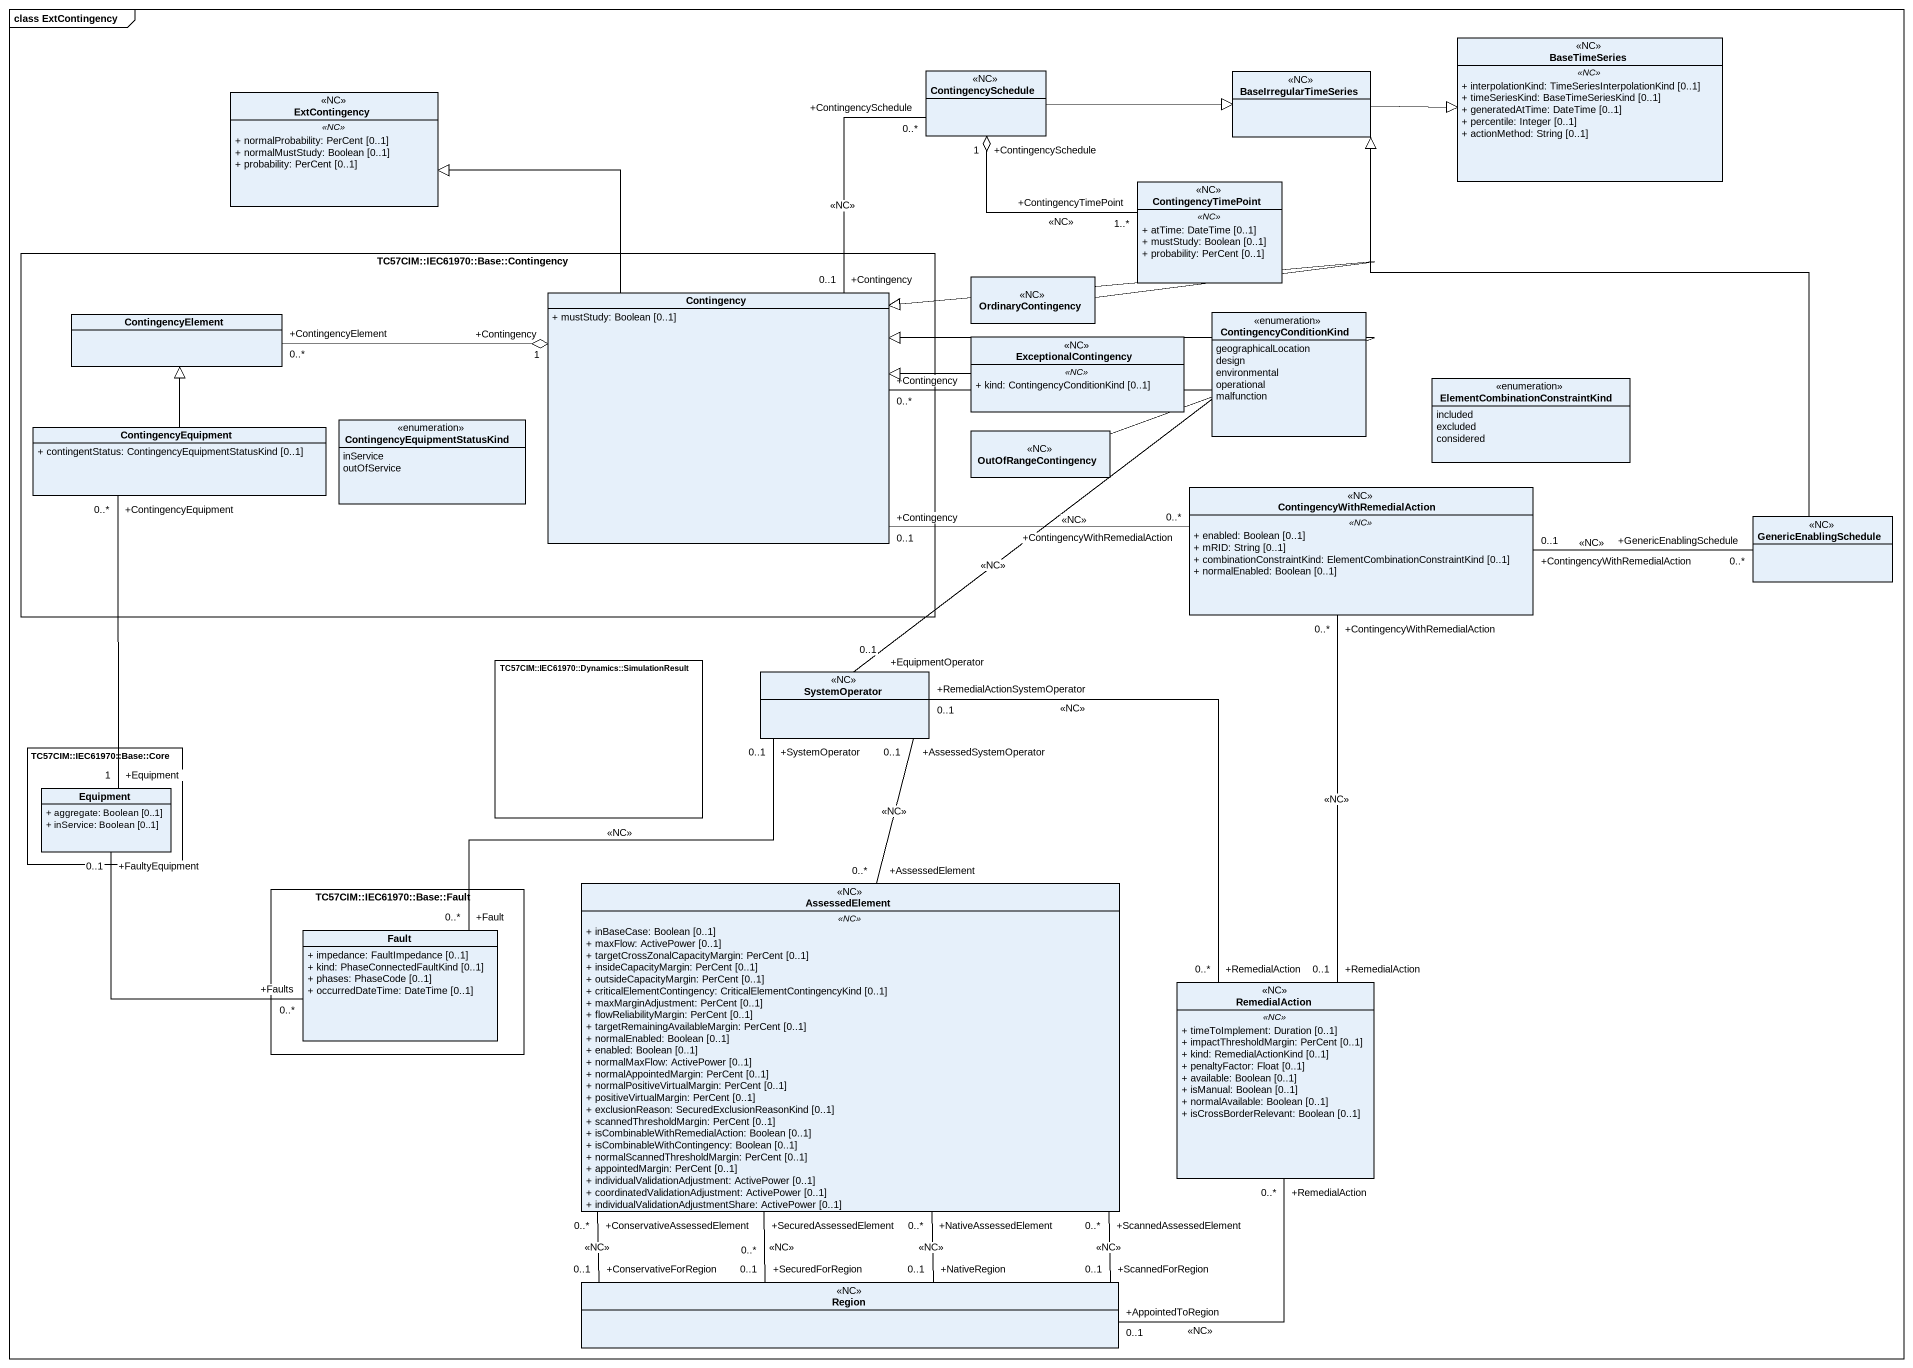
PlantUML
@startuml
mainframe class ExtContingency
allowmixing
hide circle
hide empty members
skinparam classAttributeIconSize 0
class BaseTimeSeries <<NC>> {
  .. <<NC>> ..
  + interpolationKind: TimeSeriesInterpolationKind [0..1]
  + timeSeriesKind: BaseTimeSeriesKind [0..1]
  + generatedAtTime: DateTime [0..1]
  + percentile: Integer [0..1]
  + actionMethod: String [0..1]
}
class ContingencySchedule <<NC>>
class BaseIrregularTimeSeries <<NC>>
class ExtContingency <<NC>> {
  .. <<NC>> ..
  + normalProbability: PerCent [0..1]
  + normalMustStudy: Boolean [0..1]
  + probability: PerCent [0..1]
}
class ContingencyTimePoint <<NC>> {
  .. <<NC>> ..
  + atTime: DateTime [0..1]
  + mustStudy: Boolean [0..1]
  + probability: PerCent [0..1]
}
rectangle "TC57CIM::IEC61970::Base::Contingency" as TC57CIM_IEC61970_Base {
  class Contingency {
    + mustStudy: Boolean [0..1]
  }
  class ContingencyElement
  enum "ContingencyEquipmentStatusKind" as ContingencyEquipmentStatusKi {
    inService
    outOfService
  }
  class ContingencyEquipment {
    + contingentStatus: ContingencyEquipmentStatusKind [0..1]
  }
}
class OrdinaryContingency <<NC>>
class ExceptionalContingency <<NC>> {
  .. <<NC>> ..
  + kind: ContingencyConditionKind [0..1]
}
enum ContingencyConditionKind {
  geographicalLocation
  design
  environmental
  operational
  malfunction
}
enum "ElementCombinationConstraintKind" as ElementCombinationConstraint {
  included
  excluded
  considered
}
class OutOfRangeContingency <<NC>>
class "ContingencyWithRemedialAction" as ContingencyWithRemedialActio <<NC>> {
  .. <<NC>> ..
  + enabled: Boolean [0..1]
  + mRID: String [0..1]
  + combinationConstraintKind: ElementCombinationConstraintKind [0..1]
  + normalEnabled: Boolean [0..1]
}
class GenericEnablingSchedule <<NC>>
rectangle "TC57CIM::IEC61970::Dynamics::SimulationResult" as TC57CIM_IEC61970_Dynamics
class SystemOperator <<NC>>
rectangle "TC57CIM::IEC61970::Base::Core" as TC57CIM_IEC61970_Base_Core {
  class Equipment {
    + aggregate: Boolean [0..1]
    + inService: Boolean [0..1]
  }
}
class AssessedElement <<NC>> {
  .. <<NC>> ..
  + inBaseCase: Boolean [0..1]
  + maxFlow: ActivePower [0..1]
  + targetCrossZonalCapacityMargin: PerCent [0..1]
  + insideCapacityMargin: PerCent [0..1]
  + outsideCapacityMargin: PerCent [0..1]
  + criticalElementContingency: CriticalElementContingencyKind [0..1]
  + maxMarginAdjustment: PerCent [0..1]
  + flowReliabilityMargin: PerCent [0..1]
  + targetRemainingAvailableMargin: PerCent [0..1]
  + normalEnabled: Boolean [0..1]
  + enabled: Boolean [0..1]
  + normalMaxFlow: ActivePower [0..1]
  + normalAppointedMargin: PerCent [0..1]
  + normalPositiveVirtualMargin: PerCent [0..1]
  + positiveVirtualMargin: PerCent [0..1]
  + exclusionReason: SecuredExclusionReasonKind [0..1]
  + scannedThresholdMargin: PerCent [0..1]
  + isCombinableWithRemedialAction: Boolean [0..1]
  + isCombinableWithContingency: Boolean [0..1]
  + normalScannedThresholdMargin: PerCent [0..1]
  + appointedMargin: PerCent [0..1]
  + individualValidationAdjustment: ActivePower [0..1]
  + coordinatedValidationAdjustment: ActivePower [0..1]
  + individualValidationAdjustmentShare: ActivePower [0..1]
}
rectangle "TC57CIM::IEC61970::Base::Fault" as TC57CIM_IEC61970_Base_Fault {
  class Fault {
    + impedance: FaultImpedance [0..1]
    + kind: PhaseConnectedFaultKind [0..1]
    + phases: PhaseCode [0..1]
    + occurredDateTime: DateTime [0..1]
  }
}
class RemedialAction <<NC>> {
  .. <<NC>> ..
  + timeToImplement: Duration [0..1]
  + impactThresholdMargin: PerCent [0..1]
  + kind: RemedialActionKind [0..1]
  + penaltyFactor: Float [0..1]
  + available: Boolean [0..1]
  + isManual: Boolean [0..1]
  + normalAvailable: Boolean [0..1]
  + isCrossBorderRelevant: Boolean [0..1]
}
class Region <<NC>>
ContingencySchedule -right-|> BaseIrregularTimeSeries
ContingencySchedule "+ContingencySchedule\n0..*" -- "+Contingency\n0..1" Contingency : <<NC>>
BaseIrregularTimeSeries -right-|> BaseTimeSeries
ContingencyTimePoint "+ContingencyTimePoint\n1..*" -left-o "+ContingencySchedule\n1" ContingencySchedule : <<NC>>
Contingency -up-|> ExtContingency
OrdinaryContingency -left-|> Contingency
ContingencyElement "+ContingencyElement\n0..*" -right-o "+Contingency\n1" Contingency
ExceptionalContingency -left-|> Contingency
ContingencyEquipment -up-|> ContingencyElement
ContingencyEquipment "+ContingencyEquipment\n0..*" -- "+Equipment\n1" Equipment
OutOfRangeContingency -left-|> Contingency
ContingencyWithRemedialActio "+ContingencyWithRemedialAction\n0..*" -left- "+Contingency\n0..1" Contingency : <<NC>>
GenericEnablingSchedule -up-|> BaseIrregularTimeSeries
GenericEnablingSchedule "+GenericEnablingSchedule\n0..*" -left- "+ContingencyWithRemedialAction\n0..1" ContingencyWithRemedialActio : <<NC>>
SystemOperator "+EquipmentOperator\n0..1" -up- "+Contingency\n0..*" Contingency : <<NC>>
SystemOperator "+SystemOperator\n0..1" -- "+Fault\n0..*" Fault : <<NC>>
SystemOperator "+RemedialActionSystemOperator\n0..1" -- "+RemedialAction\n0..*" RemedialAction : <<NC>>
AssessedElement "+AssessedElement\n0..*" -up- "+AssessedSystemOperator\n0..1" SystemOperator : <<NC>>
AssessedElement "+ScannedAssessedElement\n0..*" -- "+ScannedForRegion\n0..1" Region : <<NC>>
AssessedElement "+NativeAssessedElement\n0..*" -- "+NativeRegion\n0..1" Region : <<NC>>
Fault "+Faults\n0..*" -left- "+FaultyEquipment\n0..1" Equipment
RemedialAction "+RemedialAction\n0..1" -up- "+ContingencyWithRemedialAction\n0..*" ContingencyWithRemedialActio : <<NC>>
Region "+ConservativeForRegion\n0..1" -up- "+ConservativeAssessedElement\n0..*" AssessedElement : <<NC>>
Region "+SecuredForRegion\n0..1" -up- "+SecuredAssessedElement\n0..*" AssessedElement : <<NC>>
Region "+AppointedToRegion\n0..1" -right- "+RemedialAction\n0..*" RemedialAction : <<NC>>
@enduml
